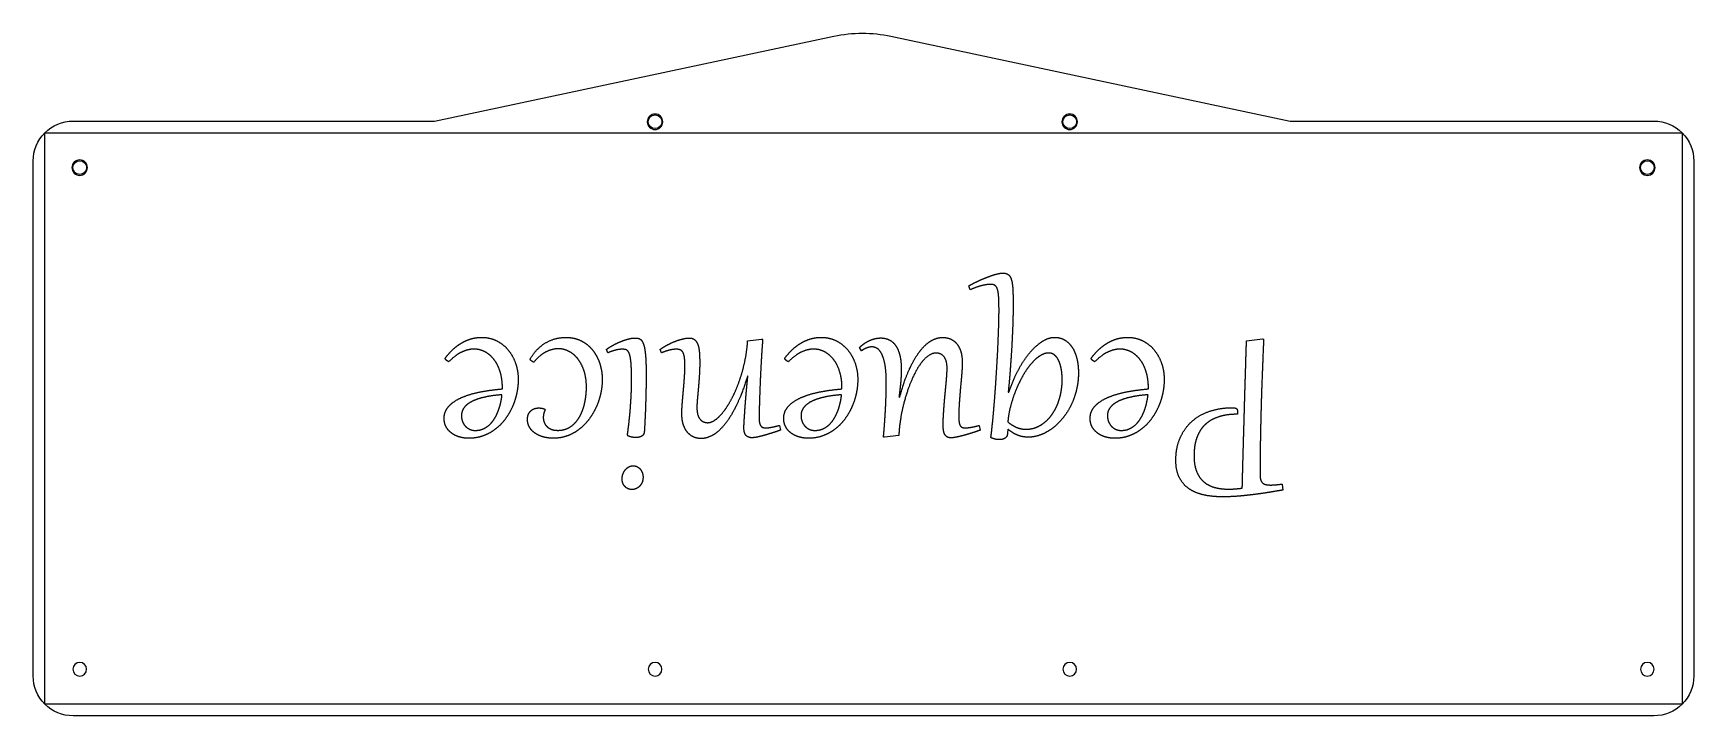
# Model space of a CAD drawing. Header units: millimetres. Extents: x 524 to 900, y -643 to -489.
import ezdxf

# ---------------------------------------------------------------- set-up
doc = ezdxf.new("R2010")
doc.units = ezdxf.units.MM
doc.layers.get('0').update_dxf_attribs({"linetype": 'CONTINUOUS'})

msp = doc.modelspace()

# ---------------------------------------------------------------- linework, layer by layer
for p, q in [((736.15, -546.72), (735.8, -545.85)), ((685.83, -558.29), (689, -557.9)), ((689, -557.9), (689.24, -557.91)), ((798.56, -558.29), (802.16, -557.84)), ((802.16, -557.84), (802.43, -557.87)), ((636.72, -562.3), (636.75, -562.24)), ((654.22, -560.99), (653.94, -560.2)), ((666.36, -560.99), (666.07, -560.2)), ((711.6, -560.49), (711.1, -559.79)), ((685.89, -566.21), (685.8, -566.19)), ((630.42, -569.11), (630.42, -568.85)), ((707.16, -569.11), (707.16, -568.85)), ((744.72, -569.84), (744.87, -569.87)), ((776.4, -569.11), (776.4, -568.85)), ((640.02, -573.7), (640.08, -573.87)), ((720.04, -570.93), (720.2, -570.96)), ((693, -577.36), (693.23, -578.45)), ((738.14, -577.36), (738.36, -578.45)), ((796.56, -574.42), (796.56, -574.61)), ((716.77, -580.05), (716.53, -580.03)), ((719.99, -579.65), (716.77, -580.05)), ((744.61, -578.2), (744.57, -579.14)), ((806.6, -590.61), (806.79, -591.96))]:
    msp.add_line(p, q)
msp.add_lwpolyline([(705.32, -489.44, -0.105104), (718.21, -489.44), (808.44, -508.62), (890.64, -508.62, -0.414214), (899.64, -517.62), (899.64, -633.96, -0.414214), (890.64, -642.96), (533.4, -642.96, -0.414214), (524.4, -633.96), (524.4, -517.62, -0.414214), (533.4, -508.62), (615.09, -508.62)], format="xyb", close=True)
msp.add_lwpolyline([(527.04, -511.26), (897, -511.26), (897, -640.32), (527.04, -640.32)], close=True)
at = {"extrusion": (0, 0, -1)}
for centre, radius in [((-664.92, -508.77), 1.75), ((-758.62, -508.77), 1.75), ((-534.9, -519.12), 1.75), ((-889.14, -519.12), 1.75), ((-534.9, -632.46), 1.55), ((-664.92, -632.46), 1.55), ((-758.62, -632.46), 1.55), ((-889.14, -632.46), 1.55)]:
    msp.add_circle(centre, radius, dxfattribs=at)
for centre in [(664.92, -508.77), (758.62, -508.77), (534.9, -519.12), (889.14, -519.12)]:
    msp.add_circle(centre, 1.55)
for points in [[(738.34, -544.55), (739.06, -544.23), (739.81, -543.94)], [(739.81, -543.94), (740.56, -543.65), (741.25, -543.42)], [(741.25, -543.42), (741.93, -543.2), (742.5, -543.07)], [(742.5, -543.07), (743.07, -542.94), (743.43, -542.94)], [(743.43, -542.94), (744.25, -542.94), (744.72, -543.28)], [(744.72, -543.28), (745.19, -543.62), (745.44, -544.45)], [(735.8, -545.85), (736.3, -545.55), (736.96, -545.21)], [(738.77, -545.78), (737.6, -546.06), (736.15, -546.72)], [(736.96, -545.21), (737.62, -544.88), (738.34, -544.55)], [(740.67, -545.5), (739.94, -545.5), (738.77, -545.78)], [(741.64, -545.69), (741.26, -545.5), (740.67, -545.5)], [(742.25, -546.5), (742.02, -545.88), (741.64, -545.69)], [(742.56, -548.27), (742.47, -547.11), (742.25, -546.5)], [(745.44, -544.45), (745.69, -545.29), (745.76, -546.68)], [(745.76, -546.68), (745.83, -548.08), (745.83, -550.17)], [(742.64, -551.39), (742.64, -549.43), (742.56, -548.27)], [(742.6, -554.28), (742.64, -552.63), (742.64, -551.39)], [(745.83, -550.17), (745.83, -551.68), (745.78, -553.4)], [(742.47, -557.81), (742.55, -555.92), (742.6, -554.28)], [(745.78, -553.4), (745.74, -555.12), (745.65, -556.92)], [(619.38, -560.07), (620.36, -559.2), (621.42, -558.62)], [(621.42, -558.62), (622.47, -558.03), (623.56, -557.75)], [(623.56, -557.75), (624.66, -557.47), (625.72, -557.47)], [(625.72, -557.47), (627.54, -557.47), (629.05, -558.21)], [(629.05, -558.21), (630.57, -558.96), (631.66, -560.25)], [(636.75, -562.24), (638.22, -559.85), (640.28, -558.67)], [(640.28, -558.67), (642.34, -557.49), (644.8, -557.49)], [(644.8, -557.49), (646.14, -557.49), (647.26, -557.86)], [(647.26, -557.86), (648.38, -558.23), (649.29, -558.89)], [(649.29, -558.89), (650.2, -559.55), (650.89, -560.45)], [(655.31, -559.31), (656.14, -558.85), (657.05, -558.47)], [(657.05, -558.47), (657.96, -558.09), (658.83, -557.86)], [(658.83, -557.86), (659.7, -557.62), (660.34, -557.62)], [(660.34, -557.62), (660.76, -557.62), (661.11, -557.69)], [(661.11, -557.69), (661.46, -557.76), (661.74, -558.03)], [(661.74, -558.03), (662.02, -558.31), (662.24, -558.84)], [(662.24, -558.84), (662.46, -559.37), (662.61, -560.28)], [(667.45, -559.31), (668.29, -558.85), (669.21, -558.47)], [(669.21, -558.47), (670.12, -558.09), (671.03, -557.86)], [(671.03, -557.86), (671.94, -557.62), (672.64, -557.62)], [(672.64, -557.62), (673.46, -557.62), (673.93, -558.06)], [(673.93, -558.06), (674.4, -558.5), (674.64, -559.26)], [(685.23, -562.78), (685.7, -560.54), (685.83, -558.29)], [(689.24, -557.91), (689.12, -559.35), (689.01, -561.05)], [(696.12, -560.07), (697.1, -559.2), (698.15, -558.62)], [(698.15, -558.62), (699.21, -558.03), (700.3, -557.75)], [(700.3, -557.75), (701.39, -557.47), (702.45, -557.47)], [(702.45, -557.47), (704.27, -557.47), (705.79, -558.21)], [(705.79, -558.21), (707.31, -558.96), (708.4, -560.25)], [(711.1, -559.79), (711.54, -559.34), (712.1, -558.94)], [(712.1, -558.94), (712.66, -558.53), (713.29, -558.24)], [(713.29, -558.24), (713.91, -557.94), (714.59, -557.77)], [(714.59, -557.77), (715.27, -557.61), (715.97, -557.61)], [(715.97, -557.61), (716.85, -557.61), (717.68, -557.96)], [(717.68, -557.96), (718.5, -558.31), (719.14, -559.13)], [(724.91, -560.41), (726.18, -558.84), (727.46, -558.16)], [(727.46, -558.16), (728.73, -557.49), (729.88, -557.49)], [(729.88, -557.49), (730.75, -557.49), (731.54, -557.78)], [(731.54, -557.78), (732.34, -558.08), (732.96, -558.75)], [(732.96, -558.75), (733.58, -559.43), (733.96, -560.54)], [(742.29, -561.76), (742.4, -559.7), (742.47, -557.81)], [(745.65, -556.92), (745.57, -558.72), (745.46, -560.53)], [(749.83, -560.67), (751.21, -559.09), (752.59, -558.28)], [(752.59, -558.28), (753.97, -557.47), (755.16, -557.47)], [(755.16, -557.47), (756.58, -557.47), (757.61, -558.14)], [(757.61, -558.14), (758.63, -558.81), (759.29, -559.91)], [(765.36, -560.07), (766.34, -559.2), (767.39, -558.62)], [(767.39, -558.62), (768.45, -558.03), (769.54, -557.75)], [(769.54, -557.75), (770.63, -557.47), (771.69, -557.47)], [(771.69, -557.47), (773.52, -557.47), (775.03, -558.21)], [(775.03, -558.21), (776.55, -558.96), (777.64, -560.25)], [(798.35, -565.23), (798.46, -561.75), (798.56, -558.29)], [(802.43, -557.87), (802.25, -562.22), (802.1, -566.12)], [(617.51, -562.25), (617.51, -562.19), (617.56, -562.13)], [(617.6, -562.47), (617.51, -562.36), (617.51, -562.25)], [(617.56, -562.13), (618.4, -560.95), (619.38, -560.07)], [(617.81, -562.68), (617.69, -562.58), (617.6, -562.47)], [(618.08, -562.86), (617.93, -562.78), (617.81, -562.68)], [(621.22, -560.8), (619.79, -561.48), (618.31, -562.99)], [(624.02, -560.13), (622.65, -560.13), (621.22, -560.8)], [(626.54, -560.76), (625.37, -560.13), (624.02, -560.13)], [(628.57, -562.55), (627.7, -561.4), (626.54, -560.76)], [(629.93, -565.3), (629.43, -563.69), (628.57, -562.55)], [(631.66, -560.25), (632.76, -561.54), (633.37, -563.27)], [(636.7, -562.37), (636.7, -562.31), (636.72, -562.3)], [(636.79, -562.57), (636.7, -562.46), (636.7, -562.37)], [(637, -562.78), (636.88, -562.68), (636.79, -562.57)], [(637.27, -562.97), (637.13, -562.89), (637, -562.78)], [(640.26, -560.77), (638.84, -561.49), (637.51, -563.1)], [(643.06, -560.05), (641.68, -560.05), (640.26, -560.77)], [(645.52, -560.67), (644.36, -560.05), (643.06, -560.05)], [(647.53, -562.42), (646.67, -561.29), (645.52, -560.67)], [(648.91, -565.16), (648.4, -563.56), (647.53, -562.42)], [(650.89, -560.45), (651.58, -561.36), (652.05, -562.41)], [(652.05, -562.41), (652.51, -563.46), (652.74, -564.62)], [(653.94, -560.2), (654.48, -559.76), (655.31, -559.31)], [(655.93, -560.38), (655.09, -560.6), (654.22, -560.99)], [(657.5, -560.16), (656.77, -560.16), (655.93, -560.38)], [(658.21, -560.23), (657.9, -560.16), (657.5, -560.16)], [(658.75, -560.56), (658.52, -560.31), (658.21, -560.23)], [(659.15, -561.27), (658.99, -560.81), (658.75, -560.56)], [(659.41, -562.51), (659.31, -561.73), (659.15, -561.27)], [(659.56, -564.41), (659.52, -563.28), (659.41, -562.51)], [(662.61, -560.28), (662.75, -561.19), (662.83, -562.55)], [(662.83, -562.55), (662.9, -563.92), (662.9, -565.86)], [(666.07, -560.2), (666.62, -559.76), (667.45, -559.31)], [(668.08, -560.38), (667.23, -560.6), (666.36, -560.99)], [(669.71, -560.16), (668.92, -560.16), (668.08, -560.38)], [(670.64, -560.32), (670.26, -560.16), (669.71, -560.16)], [(671.25, -560.91), (671.02, -560.48), (670.64, -560.32)], [(671.57, -562.08), (671.47, -561.34), (671.25, -560.91)], [(671.67, -564.01), (671.67, -562.83), (671.57, -562.08)], [(674.64, -559.26), (674.87, -560.02), (674.94, -561.04)], [(674.94, -561.04), (675.01, -562.05), (675.01, -563.22)], [(684.05, -567.08), (684.76, -565.03), (685.23, -562.78)], [(689.01, -561.05), (688.91, -562.75), (688.81, -564.5)], [(694.25, -562.25), (694.25, -562.19), (694.29, -562.13)], [(694.34, -562.47), (694.25, -562.36), (694.25, -562.25)], [(694.29, -562.13), (695.14, -560.95), (696.12, -560.07)], [(694.55, -562.68), (694.43, -562.58), (694.34, -562.47)], [(694.81, -562.86), (694.67, -562.78), (694.55, -562.68)], [(697.95, -560.8), (696.52, -561.48), (695.05, -562.99)], [(700.75, -560.13), (699.39, -560.13), (697.95, -560.8)], [(703.27, -560.76), (702.1, -560.13), (700.75, -560.13)], [(705.31, -562.55), (704.44, -561.4), (703.27, -560.76)], [(706.66, -565.3), (706.17, -563.69), (705.31, -562.55)], [(708.4, -560.25), (709.49, -561.54), (710.11, -563.27)], [(712.03, -560.22), (711.78, -560.37), (711.6, -560.49)], [(712.59, -559.94), (712.28, -560.07), (712.03, -560.22)], [(713.23, -559.72), (712.89, -559.81), (712.59, -559.94)], [(713.92, -559.63), (713.57, -559.63), (713.23, -559.72)], [(715.1, -559.97), (714.51, -559.63), (713.92, -559.63)], [(716.14, -561.21), (715.68, -560.31), (715.1, -559.97)], [(716.88, -563.68), (716.59, -562.11), (716.14, -561.21)], [(719.14, -559.13), (719.78, -559.94), (720.17, -561.31)], [(720.17, -561.31), (720.55, -562.68), (720.55, -564.71)], [(722.44, -564.57), (723.65, -561.99), (724.91, -560.41)], [(725.77, -562.41), (724.42, -563.8), (723.19, -566.47)], [(728.41, -561.02), (727.12, -561.02), (725.77, -562.41)], [(730.23, -561.86), (729.55, -561.02), (728.41, -561.02)], [(730.91, -564.5), (730.91, -562.69), (730.23, -561.86)], [(733.96, -560.54), (734.33, -561.64), (734.33, -563.27)], [(742.04, -565.92), (742.17, -563.83), (742.29, -561.76)], [(745.46, -560.53), (745.34, -562.34), (745.22, -564.03)], [(747.16, -564.55), (748.45, -562.24), (749.83, -560.67)], [(751.7, -561.77), (750.62, -562.52), (749.63, -563.77)], [(753.87, -561.02), (752.78, -561.02), (751.7, -561.77)], [(754.99, -561.32), (754.52, -561.02), (753.87, -561.02)], [(755.8, -562.13), (755.46, -561.63), (754.99, -561.32)], [(756.36, -563.26), (756.14, -562.63), (755.8, -562.13)], [(759.29, -559.91), (759.95, -561.01), (760.27, -562.45)], [(760.27, -562.45), (760.59, -563.89), (760.59, -565.44)], [(763.49, -562.25), (763.49, -562.19), (763.53, -562.13)], [(763.58, -562.47), (763.49, -562.36), (763.49, -562.25)], [(763.53, -562.13), (764.38, -560.95), (765.36, -560.07)], [(763.79, -562.68), (763.67, -562.58), (763.58, -562.47)], [(764.06, -562.86), (763.91, -562.78), (763.79, -562.68)], [(767.2, -560.8), (765.76, -561.48), (764.29, -562.99)], [(770, -560.13), (768.63, -560.13), (767.2, -560.8)], [(772.51, -560.76), (771.35, -560.13), (770, -560.13)], [(774.55, -562.55), (773.68, -561.4), (772.51, -560.76)], [(775.9, -565.3), (775.41, -563.69), (774.55, -562.55)], [(777.64, -560.25), (778.73, -561.54), (779.35, -563.27)], [(618.31, -562.99), (618.22, -562.95), (618.08, -562.86)], [(630.42, -568.85), (630.42, -566.91), (629.93, -565.3)], [(633.37, -563.27), (633.99, -565.01), (633.99, -567)], [(637.51, -563.1), (637.41, -563.05), (637.27, -562.97)], [(649.41, -568.71), (649.41, -566.76), (648.91, -565.16)], [(652.74, -564.62), (652.98, -565.79), (652.98, -566.97)], [(659.61, -567.12), (659.61, -565.54), (659.56, -564.41)], [(662.9, -565.86), (662.9, -567), (662.88, -568.43)], [(671.49, -567.55), (671.56, -566.53), (671.62, -565.61)], [(671.62, -565.61), (671.67, -564.69), (671.67, -564.01)], [(674.91, -566.16), (674.81, -567.67), (674.69, -569.03)], [(675.01, -563.22), (675.01, -564.65), (674.91, -566.16)], [(685.8, -566.19), (684.64, -570.11), (683.32, -572.8)], [(685.63, -568.86), (685.75, -567.53), (685.89, -566.21)], [(688.81, -564.5), (688.72, -566.26), (688.65, -567.98)], [(695.05, -562.99), (694.96, -562.95), (694.81, -562.86)], [(707.16, -568.85), (707.16, -566.91), (706.66, -565.3)], [(710.11, -563.27), (710.72, -565.01), (710.72, -567)], [(717.17, -567.73), (717.17, -565.25), (716.88, -563.68)], [(720.2, -570.96), (721.24, -567.15), (722.44, -564.57)], [(720.52, -566.03), (720.49, -566.7), (720.43, -567.44)], [(720.55, -564.71), (720.55, -565.36), (720.52, -566.03)], [(723.19, -566.47), (721.96, -569.14), (721.1, -572.47)], [(730.68, -567.99), (730.78, -566.91), (730.85, -566.01)], [(730.85, -566.01), (730.91, -565.1), (730.91, -564.5)], [(734.21, -565.73), (734.09, -567.14), (733.94, -568.72)], [(734.33, -563.27), (734.33, -564.33), (734.21, -565.73)], [(741.76, -570.06), (741.91, -568.02), (742.04, -565.92)], [(744.87, -569.87), (745.87, -566.86), (747.16, -564.55)], [(745.22, -564.03), (745.1, -565.71), (744.97, -567.2)], [(749.63, -563.77), (748.63, -565.01), (747.76, -566.63)], [(756.7, -564.55), (756.57, -563.89), (756.36, -563.26)], [(756.87, -565.83), (756.83, -565.21), (756.7, -564.55)], [(756.92, -566.94), (756.92, -566.45), (756.87, -565.83)], [(760.59, -565.44), (760.59, -567.5), (760.13, -569.38)], [(764.29, -562.99), (764.2, -562.95), (764.06, -562.86)], [(776.4, -568.85), (776.4, -566.91), (775.9, -565.3)], [(779.35, -563.27), (779.96, -565.01), (779.96, -567)], [(798.15, -572.01), (798.24, -568.71), (798.35, -565.23)], [(802.1, -566.12), (801.95, -570.02), (801.85, -573.71)], [(621.04, -571.14), (622.82, -570.34), (625.22, -569.84)], [(625.22, -569.84), (627.63, -569.35), (630.42, -569.11)], [(633.63, -570.25), (633.27, -571.87), (632.6, -573.34)], [(633.99, -567), (633.99, -568.62), (633.63, -570.25)], [(649.26, -570.95), (649.41, -569.81), (649.41, -568.71)], [(652.63, -570.16), (652.28, -571.76), (651.61, -573.24)], [(652.98, -566.97), (652.98, -568.56), (652.63, -570.16)], [(659.39, -572.81), (659.5, -571.19), (659.56, -569.74)], [(659.56, -569.74), (659.61, -568.29), (659.61, -567.12)], [(662.88, -568.43), (662.86, -569.87), (662.81, -571.51)], [(671.14, -571.61), (671.22, -570.67), (671.31, -569.62)], [(671.31, -569.62), (671.41, -568.56), (671.49, -567.55)], [(674.69, -569.03), (674.57, -570.4), (674.47, -571.51)], [(682.45, -570.91), (683.34, -569.14), (684.05, -567.08)], [(685.41, -571.43), (685.51, -570.18), (685.63, -568.86)], [(688.65, -567.98), (688.59, -569.7), (688.53, -571.19)], [(697.78, -571.14), (699.56, -570.34), (701.96, -569.84)], [(701.96, -569.84), (704.36, -569.35), (707.16, -569.11)], [(710.36, -570.25), (710.01, -571.87), (709.33, -573.34)], [(710.72, -567), (710.72, -568.62), (710.36, -570.25)], [(717.12, -570.58), (717.17, -569.03), (717.17, -567.73)], [(720.27, -569.04), (720.17, -569.9), (720.04, -570.93)], [(720.43, -567.44), (720.37, -568.18), (720.27, -569.04)], [(730.25, -572.69), (730.35, -571.47), (730.47, -570.27)], [(730.47, -570.27), (730.58, -569.06), (730.68, -567.99)], [(733.94, -568.72), (733.8, -570.31), (733.68, -572)], [(741.45, -573.94), (741.61, -572.1), (741.76, -570.06)], [(744.97, -567.2), (744.84, -568.68), (744.72, -569.84)], [(746.23, -569.97), (745.57, -571.7), (745.15, -573.42)], [(747.76, -566.63), (746.89, -568.24), (746.23, -569.97)], [(755.88, -572.53), (756.39, -571.28), (756.65, -569.86)], [(756.65, -569.86), (756.92, -568.44), (756.92, -566.94)], [(760.13, -569.38), (759.68, -571.26), (758.87, -572.88)], [(767.02, -571.14), (768.8, -570.34), (771.2, -569.84)], [(771.2, -569.84), (773.61, -569.35), (776.4, -569.11)], [(779.61, -570.25), (779.25, -571.87), (778.57, -573.34)], [(779.96, -567), (779.96, -568.62), (779.61, -570.25)], [(617.25, -575.8), (617.25, -574.25), (618.26, -573.1)], [(618.26, -573.1), (619.27, -571.94), (621.04, -571.14)], [(621.79, -573.32), (621.17, -574.13), (621.17, -575.18)], [(623.59, -571.92), (622.41, -572.51), (621.79, -573.32)], [(626.47, -570.97), (624.76, -571.34), (623.59, -571.92)], [(630.33, -570.44), (628.17, -570.59), (626.47, -570.97)], [(628.65, -575.81), (629.13, -575.01), (629.47, -574.11)], [(629.47, -574.11), (629.81, -573.22), (630.03, -572.28)], [(630.03, -572.28), (630.24, -571.34), (630.33, -570.44)], [(632.6, -573.34), (631.92, -574.81), (630.95, -576.08)], [(636.28, -574.93), (636.47, -574.45), (636.81, -574.11)], [(636.81, -574.11), (637.16, -573.77), (637.62, -573.59)], [(637.62, -573.59), (638.08, -573.42), (638.63, -573.42)], [(638.63, -573.42), (638.96, -573.42), (639.32, -573.48)], [(639.32, -573.48), (639.67, -573.55), (640.02, -573.7)], [(640.08, -573.87), (639.66, -574.71), (639.66, -575.57)], [(647.95, -575.24), (648.46, -574.28), (648.79, -573.19)], [(648.79, -573.19), (649.11, -572.1), (649.26, -570.95)], [(651.61, -573.24), (650.93, -574.72), (649.97, -576)], [(659.09, -576.17), (659.28, -574.43), (659.39, -572.81)], [(662.81, -571.51), (662.77, -573.16), (662.69, -574.99)], [(670.96, -574.54), (670.96, -574.08), (671.01, -573.32)], [(671.01, -573.32), (671.06, -572.55), (671.14, -571.61)], [(674.47, -571.51), (674.37, -572.63), (674.37, -573.3)], [(674.37, -573.3), (674.37, -575.07), (675.04, -575.91)], [(678.66, -576.01), (679.64, -575.27), (680.6, -573.97)], [(680.6, -573.97), (681.56, -572.67), (682.45, -570.91)], [(683.32, -572.8), (682, -575.49), (680.64, -577.17)], [(685.1, -575.72), (685.16, -574.87), (685.23, -573.77)], [(685.23, -573.77), (685.31, -572.67), (685.41, -571.43)], [(688.46, -573.87), (688.43, -575.05), (688.43, -575.74)], [(688.53, -571.19), (688.48, -572.69), (688.46, -573.87)], [(693.99, -575.8), (693.99, -574.25), (695, -573.1)], [(695, -573.1), (696.01, -571.94), (697.78, -571.14)], [(698.52, -573.32), (697.9, -574.13), (697.9, -575.18)], [(700.32, -571.92), (699.15, -572.51), (698.52, -573.32)], [(703.2, -570.97), (701.5, -571.34), (700.32, -571.92)], [(707.07, -570.44), (704.91, -570.59), (703.2, -570.97)], [(705.38, -575.81), (705.87, -575.01), (706.21, -574.11)], [(706.21, -574.11), (706.55, -573.22), (706.76, -572.28)], [(706.76, -572.28), (706.97, -571.34), (707.07, -570.44)], [(709.33, -573.34), (708.66, -574.81), (707.69, -576.08)], [(716.78, -576.97), (716.9, -575.36), (716.99, -573.74)], [(716.99, -573.74), (717.08, -572.13), (717.12, -570.58)], [(721.1, -572.47), (720.23, -575.8), (719.99, -579.65)], [(730.09, -575.08), (730.16, -573.9), (730.25, -572.69)], [(733.68, -572), (733.55, -573.69), (733.55, -575.34)], [(741.12, -577.36), (741.29, -575.78), (741.45, -573.94)], [(745.15, -573.42), (744.74, -575.13), (744.64, -576.59)], [(754.65, -574.83), (755.37, -573.78), (755.88, -572.53)], [(758.87, -572.88), (758.07, -574.49), (756.99, -575.81)], [(763.23, -575.8), (763.23, -574.25), (764.24, -573.1)], [(764.24, -573.1), (765.25, -571.94), (767.02, -571.14)], [(767.77, -573.32), (767.14, -574.13), (767.14, -575.18)], [(769.56, -571.92), (768.39, -572.51), (767.77, -573.32)], [(772.45, -570.97), (770.74, -571.34), (769.56, -571.92)], [(776.31, -570.44), (774.15, -570.59), (772.45, -570.97)], [(774.62, -575.81), (775.11, -575.01), (775.45, -574.11)], [(775.45, -574.11), (775.79, -573.22), (776, -572.28)], [(776, -572.28), (776.22, -571.34), (776.31, -570.44)], [(778.57, -573.34), (777.9, -574.81), (776.93, -576.08)], [(790.2, -574.18), (792.56, -573.37), (795.41, -573.37)], [(795.41, -573.37), (796.04, -573.37), (796.3, -573.57)], [(796.3, -573.57), (796.56, -573.77), (796.56, -574.42)], [(797.97, -578.34), (798.06, -575.31), (798.15, -572.01)], [(801.85, -573.71), (801.75, -577.41), (801.69, -581.02)], [(617.71, -577.69), (617.25, -576.86), (617.25, -575.8)], [(618.93, -579.1), (618.16, -578.53), (617.71, -577.69)], [(621.17, -575.18), (621.17, -575.87), (621.4, -576.48)], [(621.4, -576.48), (621.64, -577.09), (622.05, -577.54)], [(622.05, -577.54), (622.47, -577.98), (623.05, -578.24)], [(626.08, -578.15), (626.89, -577.8), (627.52, -577.2)], [(627.52, -577.2), (628.16, -576.6), (628.65, -575.81)], [(630.95, -576.08), (629.98, -577.35), (628.74, -578.28)], [(636.09, -576.03), (636.09, -575.4), (636.28, -574.93)], [(636.54, -577.76), (636.09, -576.98), (636.09, -576.03)], [(637.77, -579.1), (636.99, -578.54), (636.54, -577.76)], [(639.66, -575.57), (639.66, -576.16), (639.86, -576.69)], [(639.86, -576.69), (640.07, -577.21), (640.48, -577.61)], [(640.48, -577.61), (640.89, -578.01), (641.5, -578.25)], [(645.06, -578.07), (646, -577.65), (646.72, -576.92)], [(646.72, -576.92), (647.44, -576.19), (647.95, -575.24)], [(649.97, -576), (649, -577.29), (647.78, -578.23)], [(658.65, -579.64), (658.91, -577.91), (659.09, -576.17)], [(662.69, -574.99), (662.61, -576.81), (662.49, -578.76)], [(671.32, -577.2), (670.96, -576.1), (670.96, -574.54)], [(672.3, -579), (671.69, -578.3), (671.32, -577.2)], [(675.04, -575.91), (675.71, -576.75), (676.81, -576.75)], [(676.81, -576.75), (677.69, -576.75), (678.66, -576.01)], [(680.64, -577.17), (679.27, -578.85), (677.92, -579.59)], [(684.99, -577.83), (684.99, -577.68), (685.02, -577.13)], [(685.48, -579.63), (684.99, -579.11), (684.99, -577.83)], [(685.02, -577.13), (685.05, -576.57), (685.1, -575.72)], [(688.43, -575.74), (688.43, -576.36), (688.53, -576.78)], [(688.53, -576.78), (688.62, -577.21), (688.81, -577.46)], [(688.81, -577.46), (689, -577.71), (689.28, -577.82)], [(689.28, -577.82), (689.57, -577.92), (689.97, -577.92)], [(689.97, -577.92), (690.51, -577.92), (691.27, -577.77)], [(691.27, -577.77), (692.03, -577.62), (693, -577.36)], [(694.44, -577.69), (693.99, -576.86), (693.99, -575.8)], [(695.66, -579.1), (694.9, -578.53), (694.44, -577.69)], [(697.9, -575.18), (697.9, -575.87), (698.14, -576.48)], [(698.14, -576.48), (698.37, -577.09), (698.79, -577.54)], [(698.79, -577.54), (699.21, -577.98), (699.78, -578.24)], [(702.82, -578.15), (703.62, -577.8), (704.26, -577.2)], [(704.26, -577.2), (704.9, -576.6), (705.38, -575.81)], [(707.69, -576.08), (706.72, -577.35), (705.48, -578.28)], [(716.53, -580.03), (716.67, -578.59), (716.78, -576.97)], [(730.02, -577.29), (730.02, -576.25), (730.09, -575.08)], [(730.1, -578.5), (730.02, -577.97), (730.02, -577.29)], [(733.55, -575.34), (733.55, -576.01), (733.6, -576.5)], [(733.6, -576.5), (733.65, -576.98), (733.8, -577.3)], [(733.8, -577.3), (733.95, -577.62), (734.24, -577.77)], [(734.24, -577.77), (734.54, -577.92), (735.06, -577.92)], [(735.06, -577.92), (735.57, -577.92), (736.4, -577.77)], [(736.4, -577.77), (737.23, -577.62), (738.14, -577.36)], [(740.79, -580.11), (740.96, -578.94), (741.12, -577.36)], [(744.64, -576.59), (745.24, -577.06), (745.77, -577.37)], [(745.77, -577.37), (746.3, -577.68), (746.78, -577.87)], [(748.7, -578.23), (749.92, -578.23), (751.01, -577.81)], [(751.01, -577.81), (752.09, -577.39), (753.01, -576.63)], [(753.01, -576.63), (753.93, -575.87), (754.65, -574.83)], [(756.99, -575.81), (755.9, -577.13), (754.64, -578.07)], [(763.68, -577.69), (763.23, -576.86), (763.23, -575.8)], [(764.91, -579.1), (764.14, -578.53), (763.68, -577.69)], [(767.14, -575.18), (767.14, -575.87), (767.38, -576.48)], [(767.38, -576.48), (767.61, -577.09), (768.03, -577.54)], [(768.03, -577.54), (768.45, -577.98), (769.02, -578.24)], [(772.06, -578.15), (772.86, -577.8), (773.5, -577.2)], [(773.5, -577.2), (774.14, -576.6), (774.62, -575.81)], [(776.93, -576.08), (775.96, -577.35), (774.72, -578.28)], [(783.54, -580.27), (784.47, -578.06), (786.15, -576.53)], [(786.15, -576.53), (787.84, -574.99), (790.2, -574.18)], [(790.02, -576.53), (788.93, -577.3), (788.28, -578.28)], [(792.71, -575.31), (791.11, -575.77), (790.02, -576.53)], [(796.55, -574.84), (794.31, -574.84), (792.71, -575.31)], [(796.56, -574.61), (796.56, -574.77), (796.55, -574.84)], [(620.71, -579.97), (619.69, -579.67), (618.93, -579.1)], [(622.85, -580.27), (621.73, -580.27), (620.71, -579.97)], [(626.03, -579.74), (624.55, -580.27), (622.85, -580.27)], [(623.05, -578.24), (623.62, -578.5), (624.29, -578.5)], [(624.29, -578.5), (625.28, -578.5), (626.08, -578.15)], [(628.74, -578.28), (627.51, -579.21), (626.03, -579.74)], [(639.63, -579.96), (638.55, -579.65), (637.77, -579.1)], [(641.95, -580.26), (640.71, -580.26), (639.63, -579.96)], [(641.5, -578.25), (642.12, -578.48), (642.94, -578.48)], [(645.09, -579.72), (643.62, -580.26), (641.95, -580.26)], [(642.94, -578.48), (644.12, -578.48), (645.06, -578.07)], [(647.78, -578.23), (646.56, -579.18), (645.09, -579.72)], [(660.57, -580.11), (659.55, -580.11), (658.65, -579.64)], [(661.16, -580.05), (660.84, -580.11), (660.57, -580.11)], [(661.78, -579.86), (661.49, -580), (661.16, -580.05)], [(662.26, -579.45), (662.07, -579.71), (661.78, -579.86)], [(662.49, -578.76), (662.46, -579.18), (662.26, -579.45)], [(673.7, -580.02), (672.91, -579.7), (672.3, -579)], [(675.34, -580.33), (674.49, -580.33), (673.7, -580.02)], [(677.92, -579.59), (676.57, -580.33), (675.34, -580.33)], [(686.86, -580.15), (685.98, -580.15), (685.48, -579.63)], [(687.86, -580.03), (687.22, -580.15), (686.86, -580.15)], [(689.33, -579.68), (688.5, -579.91), (687.86, -580.03)], [(691.16, -579.14), (690.16, -579.45), (689.33, -579.68)], [(693.23, -578.45), (692.15, -578.83), (691.16, -579.14)], [(697.45, -579.97), (696.43, -579.67), (695.66, -579.1)], [(699.59, -580.27), (698.46, -580.27), (697.45, -579.97)], [(702.76, -579.74), (701.29, -580.27), (699.59, -580.27)], [(699.78, -578.24), (700.36, -578.5), (701.03, -578.5)], [(701.03, -578.5), (702.01, -578.5), (702.82, -578.15)], [(705.48, -578.28), (704.24, -579.21), (702.76, -579.74)], [(730.4, -579.41), (730.19, -579.03), (730.1, -578.5)], [(730.96, -579.99), (730.61, -579.79), (730.4, -579.41)], [(731.86, -580.18), (731.31, -580.18), (730.96, -579.99)], [(732.71, -580.08), (732.13, -580.18), (731.86, -580.18)], [(734.14, -579.76), (733.3, -579.97), (732.71, -580.08)], [(736.05, -579.22), (734.98, -579.55), (734.14, -579.76)], [(738.36, -578.45), (737.12, -578.89), (736.05, -579.22)], [(741.75, -580.47), (741.32, -580.36), (740.79, -580.11)], [(742.67, -580.58), (742.19, -580.58), (741.75, -580.47)], [(744.03, -580.23), (743.54, -580.58), (742.67, -580.58)], [(744.57, -579.14), (744.52, -579.88), (744.03, -580.23)], [(746.82, -579.56), (745.71, -579.11), (744.61, -578.2)], [(746.78, -577.87), (747.27, -578.06), (747.75, -578.14)], [(749.23, -580.02), (747.94, -580.02), (746.82, -579.56)], [(747.75, -578.14), (748.22, -578.23), (748.7, -578.23)], [(752, -579.51), (750.62, -580.02), (749.23, -580.02)], [(754.64, -578.07), (753.38, -579), (752, -579.51)], [(766.69, -579.97), (765.67, -579.67), (764.91, -579.1)], [(768.83, -580.27), (767.7, -580.27), (766.69, -579.97)], [(772.01, -579.74), (770.53, -580.27), (768.83, -580.27)], [(769.02, -578.24), (769.6, -578.5), (770.27, -578.5)], [(770.27, -578.5), (771.25, -578.5), (772.06, -578.15)], [(774.72, -578.28), (773.48, -579.21), (772.01, -579.74)], [(782.6, -585.25), (782.6, -582.47), (783.54, -580.27)], [(787.28, -580.3), (786.93, -581.34), (786.82, -582.35)], [(788.28, -578.28), (787.62, -579.26), (787.28, -580.3)], [(797.81, -583.91), (797.88, -581.37), (797.97, -578.34)], [(801.69, -581.02), (801.63, -584.64), (801.63, -588.44)], [(783.44, -589.22), (782.6, -587.63), (782.6, -585.25)], [(786.82, -582.35), (786.71, -583.37), (786.71, -584.19)], [(786.71, -584.19), (786.71, -586.39), (787.33, -587.85)], [(797.69, -588.41), (797.74, -586.45), (797.81, -583.91)], [(657.47, -589.44), (657.47, -588.91), (657.65, -588.38)], [(657.65, -588.38), (657.83, -587.86), (658.16, -587.43)], [(658.16, -587.43), (658.49, -587.01), (658.95, -586.75)], [(658.95, -586.75), (659.41, -586.49), (659.97, -586.49)], [(659.97, -586.49), (660.5, -586.49), (660.91, -586.71)], [(660.91, -586.71), (661.32, -586.93), (661.61, -587.29)], [(661.61, -587.29), (661.9, -587.65), (662.05, -588.11)], [(662.2, -589.06), (662.2, -589.74), (661.98, -590.26)], [(662.05, -588.11), (662.2, -588.57), (662.2, -589.06)], [(787.33, -587.85), (787.94, -589.32), (789, -590.18)], [(797.61, -591.53), (797.64, -590.36), (797.69, -588.41)], [(801.63, -588.44), (801.63, -589.07), (801.73, -589.53)], [(657.63, -590.37), (657.47, -589.94), (657.47, -589.44)], [(658.08, -591.14), (657.79, -590.8), (657.63, -590.37)], [(658.79, -591.66), (658.38, -591.47), (658.08, -591.14)], [(659.72, -591.85), (659.2, -591.85), (658.79, -591.66)], [(660.58, -591.67), (660.14, -591.85), (659.72, -591.85)], [(661.38, -591.14), (661.02, -591.5), (660.58, -591.67)], [(661.98, -590.26), (661.75, -590.79), (661.38, -591.14)], [(785.71, -591.77), (784.27, -590.82), (783.44, -589.22)], [(789.06, -593.11), (787.14, -592.71), (785.71, -591.77)], [(789, -590.18), (790.05, -591.05), (791.46, -591.4)], [(791.46, -591.4), (792.87, -591.76), (794.47, -591.76)], [(794.47, -591.76), (795.27, -591.76), (796.01, -591.7)], [(796.01, -591.7), (796.74, -591.64), (797.61, -591.53)], [(803.67, -592.49), (801.98, -592.76), (800.19, -592.99)], [(801.73, -589.53), (801.84, -589.98), (802.11, -590.27)], [(802.11, -590.27), (802.37, -590.56), (802.84, -590.7)], [(802.84, -590.7), (803.31, -590.83), (804.04, -590.83)], [(806.79, -591.96), (805.36, -592.21), (803.67, -592.49)], [(804.04, -590.83), (805.04, -590.83), (806.6, -590.61)], [(793.16, -593.5), (790.98, -593.5), (789.06, -593.11)], [(796.61, -593.36), (794.82, -593.5), (793.16, -593.5)], [(800.19, -592.99), (798.41, -593.21), (796.61, -593.36)]]:
    msp.add_open_spline(points, degree=2)

doc.saveas('drawing.dxf')
